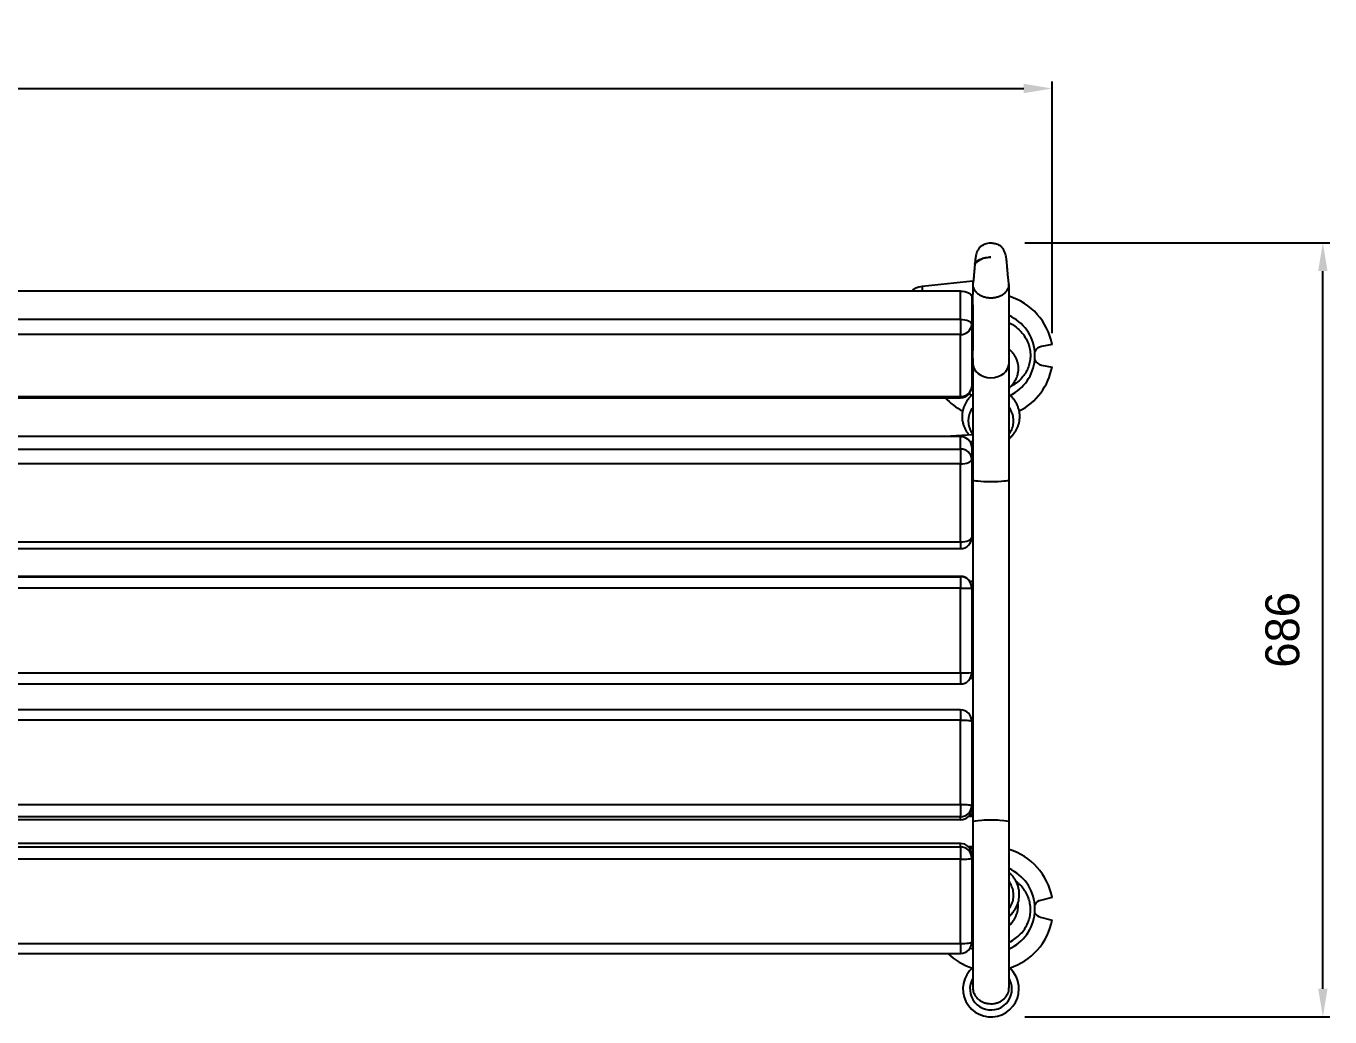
# Model space of a CAD drawing. Header units: millimetres. Extents: x 2710 to 8650, y -4054 to 146.
# Drawn here: x 3974 to 5128, y -2163 to -1285 of the extents above; entities that cross this region are included whole.
import ezdxf

# ---------------------------------------------------------------- set-up
doc = ezdxf.new("R2010")
doc.units = ezdxf.units.MM
doc.header["$PDSIZE"] = -1
doc.layers.add('WYMIAR', color=96, linetype='Continuous')
doc.dimstyles.new('1-1', dxfattribs={"dimtxt": 30, "dimasz": 25, "dimexe": 6.25, "dimexo": 30, "dimgap": 20.625, "dimtad": 1, "dimdec": 1, "dimtxsty": 'Standard', "dimcen": 0, "dimclrd": 2, "dimclre": 2, "dimclrt": 2, "dimadec": 0, "dimazin": 0, "dimtfac": 1, "dimtdec": 1, "dimtmove": 0, "dimatfit": 3, "dimfxl": 0, "dimarcsym": 0})

# ---------------------------------------------------------------- blocks, each defined once
blk = doc.blocks.new('rzut')
at = {"linetype": 'Continuous'}
for p, q in [((-1134.3, -1226.6), (-1132.6, -1235.8)), ((-1116, -1235.8), (-1114.3, -1226.6)), ((-644.3, -1226.6), (-641.8, -1236.8)), ((-626.8, -1236.8), (-624.3, -1226.6)), ((-1117.7, -1264.7), (-1187.5, -1264.7)), ((-1117.4, -1264.7), (-1117.7, -1264.7)), ((-1014.5, -1264.7), (-1117.4, -1264.7)), ((-711.2, -1264.7), (-1014.5, -1264.7)), ((-564.2, -1264.7), (-711.2, -1264.7)), ((-1190.4, -1296.3), (-1190.3, -1296.7)), ((-1190.3, -1296.7), (-1187.7, -1296.7)), ((-1190.3, -1296.7), (-1185.6, -1341.6)), ((-1187.5, -1296.7), (-1178.9, -1296.7)), ((-1178, -1296.7), (-1179, -1296.7)), ((-1169.6, -1296.7), (-1178, -1296.7)), ((-1178, -1298), (-1178, -1296.7)), ((-1176.9, -1297.7), (-1152, -1297.7)), ((-1169.4, -1296.7), (-1128.8, -1296.7)), ((-1152, -1297.7), (-1097, -1297.7)), ((-1120.8, -1296.7), (-1128.9, -1296.7)), ((-1121.8, -1296.7), (-1120.8, -1296.7)), ((-1120.8, -1296.7), (-1120.8, -1297.7)), ((-1120.3, -1296.7), (-1117.7, -1296.7)), ((-1117.7, -1296.7), (-1117.4, -1296.7)), ((-1117.4, -1296.7), (-1014.5, -1296.7)), ((-1096.5, -1297.8), (-1095.6, -1296.7)), ((-1089.2, -1297.7), (-1090.5, -1300.2)), ((-1054.3, -1296.7), (-1052.6, -1321.1)), ((-1048.3, -1299.3), (-1048.4, -1296.7)), ((-1043.3, -1297.7), (-1032.4, -1297.7)), ((-1032.4, -1297.7), (-963.4, -1297.7)), ((-1014.5, -1296.7), (-711.2, -1296.7)), ((-969.3, -1296.7), (-969.3, -1297.7)), ((-924.4, -1296.7), (-924.3, -1299.4)), ((-924.2, -1299.3), (-924.3, -1296.7)), ((-918.8, -1297.7), (-918.5, -1297.7)), ((-918.5, -1297.7), (-843.5, -1297.7)), ((-838.3, -1296.7), (-838.4, -1299.1)), ((-803.2, -1298.1), (-803.3, -1296.7)), ((-800.5, -1297.7), (-725.8, -1297.7)), ((-725.8, -1297.7), (-723.2, -1297.7)), ((-717.7, -1296.7), (-717.8, -1299.3)), ((-716.5, -1300.3), (-716.4, -1296.7)), ((-711.2, -1296.7), (-564.2, -1296.7)), ((-689.2, -1296.7), (-689.1, -1300.5)), ((-687.6, -1299.3), (-687.7, -1296.7)), ((-682.2, -1297.7), (-679.3, -1297.7)), ((-679.3, -1297.7), (-604.7, -1297.7)), ((-602.2, -1296.7), (-602.2, -1298)), ((-1156.6, -1307.7), (-1181.5, -1307.7)), ((-1181.5, -1307.7), (-1181.5, -3087.7)), ((-1156.6, -3087.7), (-1156.6, -1307.7)), ((-1156.6, -1307.7), (-1143.1, -1307.7)), ((-1143.1, -1307.7), (-1143.1, -3087.7)), ((-1088.1, -1307.7), (-1143.1, -1307.7)), ((-1088.1, -3087.7), (-1088.1, -1307.7)), ((-1088.1, -1307.7), (-1087, -1307.7)), ((-1087, -3087.7), (-1087, -1307.7)), ((-1041.6, -1307.7), (-1052.6, -1307.7)), ((-1052.6, -1307.7), (-1052.6, -3087.7)), ((-1041.6, -1307.7), (-1028.5, -1307.7)), ((-1041.6, -3087.7), (-1041.6, -1307.7)), ((-1028.5, -1307.7), (-1028.5, -3087.7)), ((-959.5, -1307.7), (-1028.5, -1307.7)), ((-959.5, -3087.7), (-959.5, -1307.7)), ((-959.5, -1307.7), (-953.4, -1307.7)), ((-953.4, -3087.7), (-953.4, -1307.7)), ((-928.5, -1307.7), (-928.8, -1307.7)), ((-928.8, -1307.7), (-928.8, -3087.7)), ((-928.5, -1307.7), (-918.3, -1307.7)), ((-928.5, -3087.7), (-928.5, -1307.7)), ((-918.3, -1307.7), (-918.3, -3087.7)), ((-843.3, -1307.7), (-918.3, -1307.7)), ((-843.3, -3087.7), (-843.3, -1307.7)), ((-843.3, -1307.7), (-833.5, -1307.7)), ((-833.5, -3087.7), (-833.5, -1307.7)), ((-810.5, -1307.7), (-810.5, -3087.7)), ((-810.5, -1307.7), (-801.4, -1307.7)), ((-726.8, -1307.7), (-801.4, -1307.7)), ((-801.4, -1307.7), (-801.4, -3087.7)), ((-726.8, -1307.7), (-715.9, -1307.7)), ((-726.8, -3087.7), (-726.8, -1307.7)), ((-715.9, -1307.7), (-715.9, -3087.7)), ((-713.2, -1307.7), (-715.9, -1307.7)), ((-713.2, -1307.7), (-713.2, -3087.7)), ((-689.2, -1307.7), (-692.2, -1307.7)), ((-692.2, -1307.7), (-692.2, -3087.7)), ((-689.2, -1307.7), (-678.2, -1307.7)), ((-689.2, -3087.7), (-689.2, -1307.7)), ((-678.2, -1307.7), (-678.2, -3087.7)), ((-603.6, -1307.7), (-678.2, -1307.7)), ((-603.6, -3087.7), (-603.6, -1307.7)), ((-603.6, -1307.7), (-594.7, -1307.7)), ((-594.7, -3087.7), (-594.7, -1307.7)), ((-1185.6, -1341.6), (-1181.5, -1341.6))]:
    blk.add_line(p, q, dxfattribs=at)
at = {"linetype": 'Continuous', "flags": 128}
for points in [[(-1181.5, -1307.7), (-1181.4, -1305.8), (-1181.1, -1303.9), (-1180.7, -1302.2), (-1180.1, -1300.7), (-1179.4, -1299.4), (-1178.6, -1298.5), (-1177.8, -1297.9), (-1176.9, -1297.7)], [(-1156.6, -1307.7), (-1156.5, -1305.8), (-1156.2, -1303.9), (-1155.8, -1302.2), (-1155.2, -1300.7), (-1154.5, -1299.4), (-1153.7, -1298.5), (-1152.9, -1297.9), (-1152, -1297.7)], [(-1028.5, -1307.7), (-1028.5, -1305.8), (-1028.8, -1303.9), (-1029.1, -1302.2), (-1029.6, -1300.7), (-1030.2, -1299.4), (-1030.9, -1298.5), (-1031.6, -1297.9), (-1032.4, -1297.7)], [(-959.5, -1307.7), (-959.5, -1305.8), (-959.8, -1303.9), (-960.1, -1302.2), (-960.6, -1300.7), (-961.2, -1299.4), (-961.9, -1298.5), (-962.6, -1297.9), (-963.4, -1297.7)], [(-801.4, -1307.7), (-801.4, -1305.8), (-801.3, -1303.9), (-801.3, -1302.2), (-801.1, -1300.7), (-801, -1299.4), (-800.8, -1298.5), (-800.7, -1297.9), (-800.5, -1297.7)], [(-726.8, -1307.7), (-726.7, -1305.8), (-726.7, -1303.9), (-726.6, -1302.2), (-726.5, -1300.7), (-726.3, -1299.4), (-726.2, -1298.5), (-726, -1297.9), (-725.8, -1297.7)], [(-678.2, -1307.7), (-678.2, -1305.8), (-678.3, -1303.9), (-678.4, -1302.2), (-678.5, -1300.7), (-678.7, -1299.4), (-678.9, -1298.5), (-679.1, -1297.9), (-679.3, -1297.7)], [(-603.6, -1307.7), (-603.7, -1305.8), (-603.7, -1303.9), (-603.8, -1302.2), (-603.9, -1300.7), (-604.1, -1299.4), (-604.3, -1298.5), (-604.5, -1297.9), (-604.7, -1297.7)], [(-599.8, -1299), (-598.8, -1297), (-598.7, -1296.7)]]:
    blk.add_lwpolyline(points, dxfattribs=at)
at = {"linetype": 'Continuous'}
for centre, radius, start, end in [((-1124.3, -1280.7), 55, 100.4757, 163.0876), ((-1124.3, -1280.7), 55, 27.1004, 79.5243), ((-634.3, -1280.7), 55, 100.4757, 163.0876), ((-634.3, -1280.7), 55, 17.4301, 79.5243), ((-1124.3, -1280.7), 39, 95.3682, 155.7791), ((-1124.3, -1234.3), 8.44, 190.4757, 244.4004), ((-1124.3, -1280.7), 39, 90, 95.3682), ((-1124.3, -1280.7), 39, 84.6377, 90), ((-1124.3, -1234.3), 8.44, 295.5996, 349.5243), ((-1124.3, -1280.7), 39, 25.7206, 84.6318), ((-634.3, -1280.7), 39, 95.1584, 155.7791), ((-634.3, -1235), 7.72, 193.7722, 242.9935), ((-634.3, -1280.7), 39, 90, 95.1584), ((-634.3, -1280.7), 39, 84.8478, 90), ((-634.3, -1235), 7.72, 297.0065, 346.2278), ((-634.3, -1280.7), 39, 24.2209, 84.8416), ((-563.3, -1280.7), 24.8, 90, 139.8053), ((-563.3, -1280.7), 24.8, 220.1947, 90), ((-563.3, -1280.7), 18.6, 90, 120.5079), ((-563.3, -1280.7), 18.6, 239.4921, 90), ((-1152.6, -1307.2), 9.49, 356.8323, 86.4372), ((-1097, -1307.7), 10, 0, 90), ((-1097.6, -1307.2), 9.49, 356.8329, 86.437), ((-1042.9, -1307.3), 9.63, 92.4818, 182.2846), ((-1032, -1307.3), 9.63, 92.4818, 182.2846), ((-963.4, -1307.7), 10, 0, 90), ((-918.8, -1307.7), 10, 90.0013, 180.0024), ((-918.5, -1307.7), 10, 90.0015, 180.0023), ((-1131.8, -1305.2), 213.5, 359.3288, 2.0126), ((-1056.9, -1305.2), 213.5, 359.3288, 2.0126), ((-843.5, -1307.7), 10, 359.9974, 89.9985), ((-800.5, -1307.7), 10, 90, 180), ((-725.8, -1307.7), 9.98, 359.8701, 89.8704), ((-723.2, -1307.7), 9.98, 359.8706, 89.8699), ((-682.2, -1307.7), 9.97, 90.1588, 180.159), ((-679.2, -1307.7), 9.97, 90.1588, 180.1591), ((-604.7, -1307.7), 10, 0, 90), ((-634.3, -1280.7), 55, 316.0614, 342.5699), ((-1124.3, -1280.7), 55, 312.6415, 332.9041)]:
    blk.add_arc(centre, radius, start, end, dxfattribs=at)
for centre, major_axis, ratio, start_param, end_param in [((-1117.7, -1280.7), (0, 16), 0.808173, 3.141593, 6.283185), ((-1014.5, -1280.7), (0, 16), 0.104166, 3.141593, 6.283185), ((-711.2, -1280.7), (0, 16), 0.104166, 0, 3.141593), ((-1181.1, -1340.7), (-0.8, 9.99), 0.455724, 1.626508, 2.885559)]:
    blk.add_ellipse(centre, major_axis=major_axis, ratio=ratio, start_param=start_param, end_param=end_param, dxfattribs=at)
for points, knots in [([(-1153.5, -1264.7), (-1152.8, -1263.4), (-1151.2, -1260.2), (-1147.6, -1255.9), (-1143.2, -1251.9), (-1138.1, -1248.8), (-1132.8, -1246.7), (-1127.3, -1245.7), (-1122, -1245.7), (-1116.9, -1246.6), (-1112.1, -1248.3), (-1107.8, -1250.8), (-1103.8, -1253.9), (-1100.3, -1257.7), (-1098.1, -1260.9), (-1097.2, -1262.8), (-1097, -1263.1)], [0, 0, 0, 0, 0.063751, 0.149866, 0.235952, 0.31809, 0.400195, 0.4764, 0.552588, 0.624382, 0.696178, 0.76669, 0.837227, 0.911019, 0.984841, 1, 1, 1, 1]), ([(-604.8, -1264.7), (-605, -1264.2), (-606, -1261.7), (-608.8, -1257.9), (-612.9, -1253.4), (-617.8, -1249.9), (-623, -1247.4), (-628.4, -1245.9), (-633.7, -1245.5), (-638.9, -1246), (-643.9, -1247.3), (-648.5, -1249.4), (-652.7, -1252.3), (-656, -1255.3), (-657.6, -1257.4), (-658.2, -1258.2)], [0, 0, 0, 0, 0.026613, 0.121793, 0.216937, 0.306964, 0.396955, 0.48024, 0.563506, 0.64207, 0.720637, 0.797582, 0.874553, 0.954628, 1, 1, 1, 1]), ([(-1095.6, -1264.7), (-1096.1, -1264.2), (-1097, -1263.1), (-1098.7, -1261.5), (-1100.7, -1260), (-1102.8, -1258.8), (-1105, -1257.7), (-1107.4, -1257), (-1109.9, -1256.5), (-1112.4, -1256.3), (-1115, -1256.4), (-1117.6, -1256.8), (-1120.2, -1257.5), (-1122.6, -1258.6), (-1124.8, -1259.9), (-1126.9, -1261.4), (-1128.6, -1263), (-1129.7, -1264.2), (-1130.1, -1264.7)], [0, 0, 0, 0, 0.050179, 0.110356, 0.171487, 0.23348, 0.296276, 0.359843, 0.424176, 0.489291, 0.555225, 0.622044, 0.689833, 0.75872, 0.821529, 0.884302, 0.946993, 1, 1, 1, 1]), ([(-1050.9, -1264.7), (-1050.9, -1264.7), (-1051.5, -1264), (-1052.7, -1262.7), (-1054.5, -1260.9), (-1056.6, -1259.4), (-1058.8, -1258), (-1061.2, -1256.9), (-1063.8, -1256.1), (-1066.4, -1255.5), (-1069.2, -1255.2), (-1072, -1255.2), (-1074.8, -1255.5), (-1077.5, -1256.2), (-1080.3, -1257.2), (-1082.8, -1258.4), (-1085.1, -1259.9), (-1087.2, -1261.6), (-1088.8, -1263.2), (-1089.7, -1264.3), (-1090, -1264.7)], [0, 0, 0, 0, 0.003814, 0.059199, 0.115632, 0.172987, 0.23117, 0.290123, 0.349809, 0.410214, 0.47134, 0.533207, 0.595857, 0.65935, 0.723776, 0.789268, 0.848096, 0.906851, 0.965475, 1, 1, 1, 1]), ([(-627.7, -1264.7), (-628.2, -1264.1), (-629.3, -1262.8), (-631.2, -1261.2), (-633.3, -1259.6), (-635.6, -1258.3), (-638.1, -1257.2), (-640.6, -1256.4), (-643.3, -1255.8), (-646.1, -1255.6), (-648.9, -1255.6), (-651.7, -1256), (-654.5, -1256.7), (-657.2, -1257.7), (-659.6, -1258.9), (-661.8, -1260.3), (-663.9, -1262), (-665.4, -1263.5), (-666.2, -1264.5), (-666.4, -1264.7)], [0, 0, 0, 0, 0.0557193, 0.1133888, 0.1720449, 0.2315956, 0.291973, 0.3531363, 0.4150615, 0.4777422, 0.5411914, 0.6054416, 0.6705478, 0.736599, 0.7967903, 0.8568948, 0.9168746, 0.9766695, 1, 1, 1, 1]), ([(-619.4, -1264.7), (-619.8, -1264.3), (-620.8, -1263.2), (-622.5, -1261.7), (-624.6, -1260.2), (-626.8, -1259), (-629.2, -1258), (-631.7, -1257.2), (-634.3, -1256.8), (-636.9, -1256.6), (-638.7, -1256.7), (-639.6, -1256.8)], [0, 0, 0, 0, 0.0828607, 0.1922475, 0.3035091, 0.4164771, 0.5310327, 0.6471085, 0.7646743, 0.8837371, 1, 1, 1, 1]), ([(-1189.4, -1264.9), (-1189.5, -1265), (-1189.8, -1265), (-1190.9, -1265.2), (-1192.6, -1265.4), (-1195.1, -1265.6), (-1197.6, -1265.8), (-1200, -1266), (-1202.3, -1266.2), (-1204.5, -1266.4), (-1206.9, -1266.6), (-1209, -1266.8), (-1211.1, -1267.1), (-1213.2, -1267.4), (-1215.4, -1268.2), (-1217.5, -1269.1), (-1219.5, -1270.3), (-1221.2, -1271.7), (-1221.8, -1272.6), (-1222.1, -1273.1)], [0, 0, 0, 0, 0.04659, 0.089998, 0.167703, 0.234095, 0.292343, 0.346932, 0.397284, 0.448197, 0.504595, 0.565387, 0.619863, 0.669024, 0.71817, 0.77367, 0.837848, 0.912495, 1, 1, 1, 1]), ([(-1189.4, -1296.5), (-1188.7, -1296.6), (-1187.3, -1296.8), (-1185.1, -1296.5), (-1182.9, -1295.6), (-1180.8, -1294.1), (-1179, -1292.1), (-1177.6, -1289.6), (-1176.5, -1286.9), (-1175.8, -1283.9), (-1175.6, -1280.7), (-1175.8, -1277.6), (-1176.5, -1274.6), (-1177.6, -1271.8), (-1179, -1269.4), (-1180.8, -1267.4), (-1182.9, -1265.9), (-1185.1, -1264.9), (-1187.3, -1264.6), (-1188.7, -1264.9), (-1189.4, -1265)], [0, 0, 0, 0, 0.0440818, 0.0972926, 0.1511042, 0.2060129, 0.2623232, 0.3201098, 0.3792294, 0.4393491, 0.5000024, 0.5606557, 0.6207755, 0.6798951, 0.7376826, 0.7939921, 0.8489008, 0.9027128, 0.9559236, 1, 1, 1, 1]), ([(-1054.8, -1264.7), (-1055.2, -1264.4), (-1056.2, -1263.7), (-1057.9, -1262.7), (-1060.1, -1261.8), (-1062.4, -1261.1), (-1064.7, -1260.7), (-1067.2, -1260.6), (-1069.7, -1260.9), (-1072.1, -1261.4), (-1074.4, -1262.3), (-1076.6, -1263.4), (-1077.8, -1264.3), (-1078.4, -1264.7)], [0, 0, 0, 0, 0.05638, 0.146693, 0.238507, 0.331768, 0.426454, 0.522592, 0.620259, 0.719572, 0.820732, 0.912636, 1, 1, 1, 1]), ([(-634.3, -1264.7), (-634.7, -1264.4), (-635.7, -1263.7), (-637.5, -1262.7), (-639.7, -1261.7), (-642, -1261.1), (-644.4, -1260.7), (-646.9, -1260.6), (-649.5, -1260.9), (-652, -1261.4), (-654.3, -1262.3), (-656.5, -1263.4), (-657.8, -1264.3), (-658.4, -1264.7)], [0, 0, 0, 0, 0.056553, 0.14673, 0.238434, 0.331593, 0.426179, 0.522201, 0.619715, 0.718831, 0.819728, 0.911408, 1, 1, 1, 1]), ([(-564.2, -1296.7), (-563.5, -1296.7), (-562.1, -1296.6), (-559.5, -1295.9), (-556.9, -1294.5), (-554.8, -1292.6), (-553.3, -1290.8), (-552, -1288.8), (-551, -1286.4), (-550.4, -1283.7), (-550.1, -1280.9), (-550.3, -1277.9), (-551, -1275), (-552.2, -1272.2), (-553.9, -1269.8), (-555.9, -1267.7), (-558.1, -1266.2), (-560.5, -1265.2), (-562.5, -1264.7), (-563.8, -1264.8), (-564.3, -1264.8)], [0, 0, 0, 0, 0.043246, 0.087736, 0.175744, 0.222529, 0.27041, 0.322657, 0.376114, 0.434702, 0.494762, 0.557609, 0.622261, 0.685198, 0.750254, 0.808241, 0.868458, 0.918626, 0.970639, 1, 1, 1, 1]), ([(-1222.1, -1288.3), (-1222.3, -1288), (-1222.8, -1287.2), (-1223.5, -1285.5), (-1224.1, -1283.3), (-1224.3, -1281), (-1224.2, -1279), (-1223.9, -1277.3), (-1223.4, -1275.7), (-1222.8, -1274.3), (-1222.3, -1273.4), (-1222.1, -1273.1)], [0, 0, 0, 0, 0.068823, 0.184272, 0.336509, 0.49993, 0.610155, 0.715534, 0.815813, 0.93126, 1, 1, 1, 1]), ([(-1211.6, -1280.7), (-1211.5, -1281.5), (-1211.4, -1283.2), (-1210.8, -1286.1), (-1209.9, -1288.9), (-1208.7, -1291.3), (-1207.7, -1292.8), (-1206.7, -1294), (-1205.7, -1294.7), (-1205, -1295.1), (-1204.6, -1295), (-1204.5, -1295)], [0, 0, 0, 0, 0.112744, 0.229881, 0.430931, 0.551858, 0.676068, 0.777897, 0.882466, 0.98442, 1, 1, 1, 1]), ([(-1205, -1294.9), (-1205.1, -1295), (-1205.5, -1295.1), (-1206.5, -1294.8), (-1208, -1293.6), (-1209.3, -1291.4), (-1210.3, -1289.1), (-1210.9, -1287), (-1211.3, -1284.8), (-1211.6, -1282.7), (-1211.6, -1281.3), (-1211.6, -1280.7)], [0, 0, 0, 0, 0.024029, 0.122779, 0.296966, 0.485592, 0.597614, 0.712424, 0.814117, 0.918522, 1, 1, 1, 1]), ([(-1222.1, -1288.3), (-1221.7, -1289), (-1220.8, -1290.2), (-1218.9, -1291.8), (-1216.6, -1293.1), (-1214.3, -1293.8), (-1212.3, -1294.2), (-1211, -1294.4), (-1209.5, -1294.6), (-1207.7, -1294.8), (-1206.4, -1294.9), (-1205.6, -1295), (-1205.5, -1295)], [0, 0, 0, 0, 0.151714, 0.29297, 0.424463, 0.542608, 0.634529, 0.710805, 0.79559, 0.894073, 0.993312, 1, 1, 1, 1]), ([(-1204.5, -1295.1), (-1204.2, -1295.1), (-1202.7, -1295.2), (-1200.7, -1295.4), (-1198.6, -1295.6), (-1197.4, -1295.7), (-1196, -1295.8), (-1194.5, -1295.9), (-1193, -1296.1), (-1191.5, -1296.2), (-1190.2, -1296.4), (-1189.6, -1296.5), (-1189.4, -1296.5)], [0, 0, 0, 0, 0.0476739, 0.2489951, 0.299109, 0.361666, 0.4371727, 0.5249359, 0.6247527, 0.7368036, 0.8615421, 1, 1, 1, 1]), ([(-1090, -1296.7), (-1090, -1296.8), (-1089.5, -1297.5), (-1088.3, -1298.8), (-1086.4, -1300.5), (-1084.3, -1302.1), (-1082.1, -1303.4), (-1079.7, -1304.5), (-1077.1, -1305.4), (-1074.5, -1306), (-1071.7, -1306.3), (-1068.9, -1306.3), (-1066.1, -1305.9), (-1063.4, -1305.3), (-1060.6, -1304.3), (-1058.1, -1303), (-1055.9, -1301.6), (-1054.6, -1300.5), (-1054, -1300)], [0, 0, 0, 0, 0.004319, 0.0659, 0.128652, 0.192432, 0.25714, 0.322709, 0.389098, 0.456291, 0.524288, 0.593118, 0.662821, 0.733464, 0.80515, 0.878024, 0.943393, 1, 1, 1, 1]), ([(-1078.4, -1296.7), (-1078, -1297), (-1077, -1297.8), (-1075.2, -1298.8), (-1073.1, -1299.7), (-1070.8, -1300.4), (-1068.4, -1300.7), (-1066, -1300.8), (-1063.5, -1300.6), (-1061, -1300), (-1058.7, -1299.1), (-1056.6, -1298), (-1055.3, -1297.2), (-1054.7, -1296.7)], [0, 0, 0, 0, 0.056502, 0.146852, 0.238713, 0.332018, 0.426756, 0.522951, 0.620675, 0.720053, 0.821281, 0.913183, 1, 1, 1, 1])]:
    blk.add_open_spline(points, degree=3, knots=knots, dxfattribs=at)
blk = doc.blocks.new('*D10')
at = {"layer": 'Defpoints', "color": 0}
for p in [(4882.1, -1340.4), (2938.9, -1587.1), (4882.1, -1587.1)]:
    blk.add_point(p, dxfattribs=at)
at = {"layer": 'WYMIAR', "color": 2, "lineweight": -2}
for p, q in [((2938.9, -1557.1), (2938.9, -1334.1)), ((4882.1, -1557.1), (4882.1, -1334.1)), ((2963.9, -1340.4), (4857.1, -1340.4))]:
    blk.add_line(p, q, dxfattribs=at)
at = {"layer": 'WYMIAR', "color": 2}
for points in [[(2963.9, -1336.2), (2963.9, -1344.5), (2938.9, -1340.4)], [(4857.1, -1336.2), (4857.1, -1344.5), (4882.1, -1340.4)]]:
    blk.add_solid(points, dxfattribs=at)
at = {"layer": 'WYMIAR', "color": 2, "insert": (3910.5, -1304.7), "char_height": 30, "attachment_point": 5}
blk.add_mtext('1940', dxfattribs=at)
blk = doc.blocks.new('*D11')
at = {"layer": 'Defpoints', "color": 0}
for p in [(4828, -1477.1), (5121.9, -1477.1), (4828, -2162.9)]:
    blk.add_point(p, dxfattribs=at)
at = {"layer": 'WYMIAR', "color": 2, "lineweight": -2}
for p, q in [((4858, -1477.1), (5128.1, -1477.1)), ((5121.9, -2137.9), (5121.9, -1502.1)), ((4858, -2162.9), (5128.1, -2162.9))]:
    blk.add_line(p, q, dxfattribs=at)
at = {"layer": 'WYMIAR', "color": 2}
for points in [[(5117.7, -1502.1), (5126, -1502.1), (5121.9, -1477.1)], [(5117.7, -2137.9), (5126, -2137.9), (5121.9, -2162.9)]]:
    blk.add_solid(points, dxfattribs=at)
at = {"layer": 'WYMIAR', "color": 2, "insert": (5086.2, -1820), "char_height": 30, "attachment_point": 5, "rotation": 90}
blk.add_mtext('686', dxfattribs=at)

msp = doc.modelspace()

# ---------------------------------------------------------------- block references
at = {"rotation": 270}
msp.add_blockref('rzut', (6108.69, -2701.43), dxfattribs=at)

# ---------------------------------------------------------------- dimensions: what is measured, and where the dimension line sits
at = {"layer": 'WYMIAR'}
dim = msp.add_linear_dim(base=(4882.05, -1340.37), p1=(2938.89, -1587.14), p2=(4882.05, -1587.14), text='1940', dimstyle='1-1', dxfattribs=at)
dim.commit()
dim.dimension.update_dxf_attribs({"geometry": '*D10', "text_midpoint": (3910.47, -1304.75)})
dim = msp.add_linear_dim(base=(5121.87, -1477.14), p1=(4827.97, -2162.94), p2=(4827.97, -1477.14), angle=90, text='686', dimstyle='1-1', dxfattribs=at)
dim.commit()
dim.dimension.update_dxf_attribs({"geometry": '*D11', "text_midpoint": (5086.25, -1820.04)})

doc.saveas('drawing.dxf')
